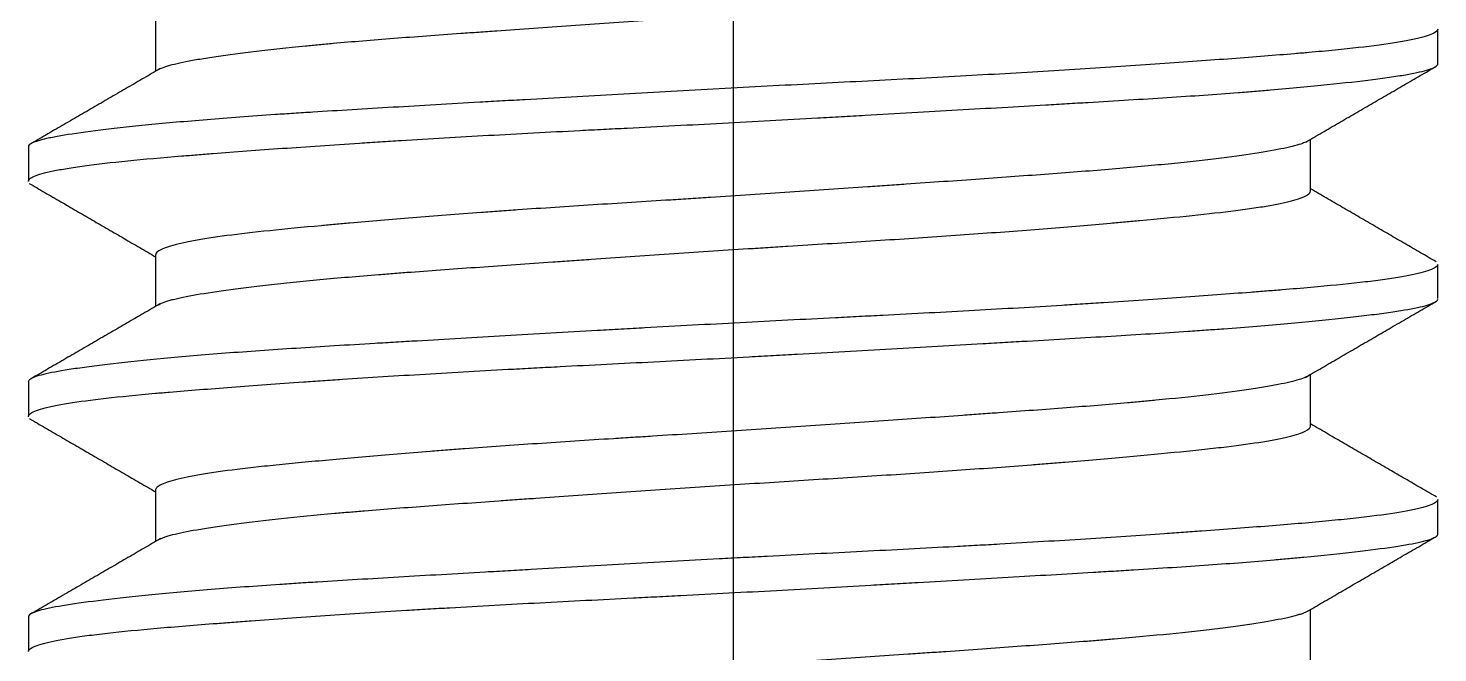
# Model space of a CAD drawing. Extents: x 1571 to 2360, y 0 to 579.
# Drawn here: x 2090.87 to 2096.87, y 244.96 to 247.61 of the extents above; entities that cross this region are included whole.
import ezdxf

# ---------------------------------------------------------------- set-up
doc = ezdxf.new("R2010")
doc.units = 0
doc.header["$LTSCALE"] = 10
doc.header["$MEASUREMENT"] = 0
doc.linetypes.add('CENTER', pattern=[2, 1.25, -0.25, 0.25, -0.25])
doc.layers.add('1', color=7, linetype='CONTINUOUS')

msp = doc.modelspace()

# ---------------------------------------------------------------- linework, layer by layer
at = {"layer": '1', "color": 1, "linetype": 'CENTER', "lineweight": -3}
msp.add_line((2093.8741, 270.6755), (2093.8741, 167.897), dxfattribs=at)
at = {"layer": '1', "color": 7, "linetype": 'Continuous', "lineweight": -3}
for p, q in [((2091.4156, 247.6504), (2091.4156, 247.4308)), ((2096.8741, 247.4631), (2096.8741, 247.6091)), ((2096.3326, 246.9215), (2096.3326, 247.1417)), ((2090.8741, 247.1087), (2090.8741, 246.9634)), ((2091.4156, 246.651), (2091.4156, 246.4308)), ((2096.8741, 246.4638), (2096.8741, 246.6093)), ((2090.8741, 246.1093), (2090.8741, 245.9633)), ((2096.3326, 245.9221), (2096.3326, 246.1417)), ((2091.4156, 245.6503), (2091.4156, 245.4308)), ((2096.8741, 245.4631), (2096.8741, 245.6087)), ((2090.8741, 245.109), (2090.8741, 244.9637)), ((2096.3326, 244.9217), (2096.3326, 245.1417))]:
    msp.add_line(p, q, dxfattribs=at)
for points, knots in [([(2091.4287, 247.4384), (2091.43, 247.4393), (2091.4315, 247.4401), (2091.4398, 247.4444), (2091.4484, 247.4479), (2091.4799, 247.4583), (2091.5082, 247.4653), (2091.562, 247.4759), (2091.5817, 247.4795), (2091.6251, 247.4868), (2091.6487, 247.4905), (2091.7243, 247.5016), (2091.8381, 247.5165), (2091.977, 247.5316), (2092.072, 247.541), (2092.0914, 247.5428), (2092.131, 247.5466), (2092.151, 247.5484), (2092.2121, 247.5538), (2092.254, 247.5574), (2092.3831, 247.568), (2092.4737, 247.5749), (2092.6165, 247.5854), (2092.6652, 247.589), (2092.7401, 247.5943), (2092.7654, 247.5961), (2092.8163, 247.5997), (2092.8419, 247.6016), (2092.9706, 247.6106), (2093.0758, 247.618), (2093.2907, 247.6329), (2093.4004, 247.6405), (2093.5405, 247.6501), (2093.5687, 247.652), (2093.6249, 247.6558), (2093.653, 247.6577), (2093.7373, 247.6633), (2093.7934, 247.6671), (2093.9616, 247.678), (2094.0734, 247.685), (2094.2407, 247.6955), (2094.2964, 247.699), (2094.3798, 247.7043), (2094.4076, 247.7061), (2094.4627, 247.7096), (2094.4901, 247.7113), (2094.626, 247.7201), (2094.7319, 247.7272), (2094.9382, 247.7416), (2095.0384, 247.749), (2095.1602, 247.7585), (2095.1843, 247.7604), (2095.2318, 247.7642), (2095.2552, 247.7661), (2095.3245, 247.7717), (2095.3694, 247.7755), (2095.5005, 247.7868), (2095.5829, 247.7942), (2095.6989, 247.805), (2095.7363, 247.8085), (2095.8084, 247.8157), (2095.8428, 247.8192), (2095.9409, 247.8297), (2095.9995, 247.8367), (2096.0776, 247.8473), (2096.1141, 247.8527), (2096.1468, 247.8582), (2096.1678, 247.8619), (2096.1778, 247.8637), (2096.2259, 247.8731), (2096.2565, 247.8806), (2096.3027, 247.8957), (2096.3184, 247.9033), (2096.3284, 247.9127), (2096.3299, 247.9145), (2096.3318, 247.918), (2096.3323, 247.9196), (2096.3325, 247.9212)], [0, 0, 0, 0, 0.005253, 0.005253, 0.027898, 0.027898, 0.073188, 0.073188, 0.095833, 0.095833, 0.118478, 0.118478, 0.163768, 0.209058, 0.209058, 0.22038, 0.22038, 0.231703, 0.231703, 0.254348, 0.254348, 0.299638, 0.299638, 0.322283, 0.322283, 0.333605, 0.333605, 0.344927, 0.344927, 0.390217, 0.390217, 0.435507, 0.435507, 0.44683, 0.44683, 0.458152, 0.458152, 0.480797, 0.480797, 0.526087, 0.526087, 0.548732, 0.548732, 0.560054, 0.560054, 0.571377, 0.571377, 0.616667, 0.616667, 0.661957, 0.661957, 0.673279, 0.673279, 0.684602, 0.684602, 0.707246, 0.707246, 0.752536, 0.752536, 0.775181, 0.775181, 0.797826, 0.797826, 0.843116, 0.843116, 0.865761, 0.877083, 0.877083, 0.888406, 0.888406, 0.933696, 0.933696, 0.978986, 0.978986, 0.990308, 0.990308, 1, 1, 1, 1]), ([(2096.8741, 247.6097), (2096.8741, 247.6041), (2096.8685, 247.5983), (2096.8431, 247.5849), (2096.8198, 247.5773), (2096.7789, 247.5678), (2096.7702, 247.5659), (2096.7516, 247.5621), (2096.7222, 247.5565), (2096.6879, 247.551), (2096.6132, 247.5402), (2096.5551, 247.5331), (2096.4552, 247.5227), (2096.4198, 247.5192), (2096.3634, 247.514), (2096.3441, 247.5123), (2096.3048, 247.5088), (2096.2847, 247.5071), (2096.182, 247.4985), (2096.0932, 247.4916), (2095.9022, 247.4772), (2095.8001, 247.4698), (2095.6366, 247.4584), (2095.5809, 247.4546), (2095.4675, 247.4471), (2095.4097, 247.4433), (2095.2332, 247.4322), (2095.1113, 247.425), (2094.9221, 247.4143), (2094.8579, 247.4108), (2094.7275, 247.4038), (2094.6619, 247.4003), (2094.4641, 247.39), (2094.331, 247.3833), (2094.1293, 247.373), (2094.0618, 247.3695), (2093.9261, 247.3625), (2093.8579, 247.3588), (2093.6524, 247.3477), (2093.5173, 247.3402), (2093.2506, 247.3251), (2093.119, 247.3175), (2092.9568, 247.3082), (2092.9245, 247.3064), (2092.86, 247.3027), (2092.8279, 247.3008), (2092.732, 247.2953), (2092.6693, 247.2917), (2092.4847, 247.281), (2092.3663, 247.2741), (2092.1956, 247.2638), (2092.1399, 247.2604), (2092.0581, 247.2552), (2092.0311, 247.2535), (2091.9778, 247.25), (2091.9513, 247.2483), (2091.8212, 247.2395), (2091.7243, 247.2323), (2091.5444, 247.2176), (2091.4615, 247.21), (2091.3666, 247.2006), (2091.3481, 247.1988), (2091.3119, 247.195), (2091.2943, 247.1931), (2091.2429, 247.1875), (2091.2108, 247.1838), (2091.1211, 247.1728), (2091.07, 247.1657), (2091.006, 247.1553), (2090.9868, 247.1518), (2090.9612, 247.1467), (2090.9533, 247.145), (2090.9384, 247.1415), (2090.9315, 247.1398), (2090.9001, 247.1312), (2090.8843, 247.1244), (2090.8751, 247.1147), (2090.8739, 247.112), (2090.8741, 247.1092)], [0, 0, 0, 0, 0.03384, 0.03384, 0.077003, 0.077003, 0.087794, 0.087794, 0.098585, 0.120166, 0.120166, 0.163329, 0.163329, 0.184911, 0.184911, 0.195702, 0.195702, 0.206492, 0.206492, 0.249655, 0.249655, 0.292818, 0.292818, 0.3144, 0.3144, 0.335981, 0.335981, 0.379144, 0.379144, 0.400726, 0.400726, 0.422307, 0.422307, 0.46547, 0.46547, 0.487052, 0.487052, 0.508633, 0.508633, 0.551796, 0.551796, 0.594959, 0.594959, 0.60575, 0.60575, 0.616541, 0.616541, 0.638122, 0.638122, 0.681285, 0.681285, 0.702867, 0.702867, 0.713657, 0.713657, 0.724448, 0.724448, 0.767611, 0.767611, 0.810774, 0.810774, 0.821565, 0.821565, 0.832356, 0.832356, 0.853937, 0.853937, 0.8971, 0.8971, 0.918682, 0.918682, 0.929472, 0.929472, 0.940263, 0.940263, 0.983426, 0.983426, 1, 1, 1, 1]), ([(2090.8741, 246.9624), (2090.8739, 246.9658), (2090.8758, 246.9694), (2090.8841, 246.9767), (2090.8907, 246.9805), (2090.9172, 246.9918), (2090.9438, 246.9994), (2090.997, 247.0106), (2091.017, 247.0143), (2091.0504, 247.0198), (2091.062, 247.0217), (2091.0865, 247.0253), (2091.0994, 247.0272), (2091.1663, 247.0363), (2091.2278, 247.0433), (2091.3662, 247.0571), (2091.4431, 247.0639), (2091.549, 247.0725), (2091.5706, 247.0742), (2091.615, 247.0777), (2091.6376, 247.0795), (2091.707, 247.0848), (2091.7547, 247.0884), (2091.902, 247.0994), (2092.0059, 247.1069), (2092.1702, 247.1181), (2092.2264, 247.1219), (2092.3128, 247.1275), (2092.342, 247.1294), (2092.401, 247.1331), (2092.431, 247.135), (2092.5819, 247.1443), (2092.7058, 247.1515), (2092.9593, 247.1656), (2093.089, 247.1724), (2093.2548, 247.181), (2093.2882, 247.1827), (2093.3553, 247.1861), (2093.3891, 247.1878), (2093.4906, 247.193), (2093.5582, 247.1965), (2093.7611, 247.2068), (2093.8962, 247.2139), (2094.0988, 247.225), (2094.1663, 247.2288), (2094.2675, 247.2345), (2094.3012, 247.2364), (2094.3687, 247.2402), (2094.4024, 247.2421), (2094.5704, 247.2516), (2094.7016, 247.2592), (2094.9578, 247.2739), (2095.0828, 247.281), (2095.2352, 247.2899), (2095.2654, 247.2917), (2095.3256, 247.2952), (2095.3555, 247.2969), (2095.4441, 247.3022), (2095.5018, 247.3056), (2095.6702, 247.316), (2095.7766, 247.3228), (2095.9277, 247.3332), (2095.9766, 247.3368), (2096.0477, 247.3423), (2096.071, 247.3441), (2096.117, 247.3478), (2096.1396, 247.3497), (2096.2502, 247.3591), (2096.3306, 247.3667), (2096.476, 247.3816), (2096.5409, 247.389), (2096.6121, 247.398), (2096.6259, 247.3998), (2096.6524, 247.4034), (2096.6652, 247.4052), (2096.7017, 247.4106), (2096.7237, 247.4141), (2096.7831, 247.4245), (2096.8137, 247.4313), (2096.8462, 247.4415), (2096.8548, 247.4449), (2096.8643, 247.4501), (2096.8669, 247.4518), (2096.8709, 247.4554), (2096.8723, 247.4571), (2096.8736, 247.4598), (2096.8739, 247.4608), (2096.874, 247.4617)], [0, 0, 0, 0, 0.020603, 0.020603, 0.042244, 0.042244, 0.085526, 0.085526, 0.107168, 0.107168, 0.117988, 0.117988, 0.128809, 0.128809, 0.172092, 0.172092, 0.215374, 0.215374, 0.226195, 0.226195, 0.237015, 0.237015, 0.258657, 0.258657, 0.301939, 0.301939, 0.323581, 0.323581, 0.334401, 0.334401, 0.345222, 0.345222, 0.388505, 0.388505, 0.431787, 0.431787, 0.442608, 0.442608, 0.453428, 0.453428, 0.47507, 0.47507, 0.518352, 0.518352, 0.539994, 0.539994, 0.550814, 0.550814, 0.561635, 0.561635, 0.604917, 0.604917, 0.6482, 0.6482, 0.659021, 0.659021, 0.669841, 0.669841, 0.691483, 0.691483, 0.734765, 0.734765, 0.756406, 0.756406, 0.767227, 0.767227, 0.778048, 0.778048, 0.82133, 0.82133, 0.864613, 0.864613, 0.875434, 0.875434, 0.886254, 0.886254, 0.907895, 0.907895, 0.951178, 0.951178, 0.972819, 0.972819, 0.98364, 0.98364, 0.994461, 0.994461, 1, 1, 1, 1]), ([(2096.3155, 247.1319), (2096.3107, 247.1293), (2096.3048, 247.1267), (2096.2885, 247.1207), (2096.2716, 247.1155), (2096.2503, 247.1102), (2096.2351, 247.1067), (2096.227, 247.1049), (2096.1844, 247.096), (2096.1021, 247.0816), (2095.9924, 247.0668), (2095.9151, 247.0573), (2095.8992, 247.0554), (2095.8665, 247.0516), (2095.8497, 247.0497), (2095.7985, 247.044), (2095.7629, 247.0402), (2095.6521, 247.029), (2095.5729, 247.0218), (2095.4459, 247.0111), (2095.4023, 247.0076), (2095.3121, 247.0006), (2095.2655, 246.997), (2095.1236, 246.9865), (2094.9276, 246.9724), (2094.7186, 246.9578), (2094.5838, 246.9484), (2094.5566, 246.9465), (2094.5019, 246.9427), (2094.4745, 246.9408), (2094.3921, 246.9351), (2094.337, 246.9313), (2094.1711, 246.92), (2094.0597, 246.9124), (2093.8913, 246.9013), (2093.835, 246.8977), (2093.7502, 246.8923), (2093.7218, 246.8905), (2093.6653, 246.8869), (2093.6371, 246.8851), (2093.4968, 246.8763), (2093.3864, 246.8694), (2093.1691, 246.8555), (2093.0622, 246.8484), (2092.9309, 246.8393), (2092.9047, 246.8375), (2092.8529, 246.8338), (2092.8272, 246.832), (2092.7511, 246.8265), (2092.7014, 246.8228), (2092.5555, 246.8116), (2092.4623, 246.8041), (2092.3288, 246.7928), (2092.2853, 246.789), (2092.2218, 246.7834), (2092.2008, 246.7815), (2092.1598, 246.7778), (2092.1397, 246.7759), (2092.0409, 246.7668), (2091.9681, 246.7598), (2091.8344, 246.7459), (2091.7736, 246.7389), (2091.7053, 246.7299), (2091.6921, 246.7281), (2091.6666, 246.7245), (2091.6543, 246.7227), (2091.6189, 246.7173), (2091.5971, 246.7137), (2091.5371, 246.7027), (2091.5044, 246.6952), (2091.4663, 246.6839), (2091.4555, 246.6801), (2091.442, 246.6743), (2091.438, 246.6724), (2091.431, 246.6686), (2091.428, 246.6667), (2091.4183, 246.6594), (2091.415, 246.6542), (2091.4156, 246.649)], [0, 0, 0, 0, 0.016667, 0.016667, 0.039312, 0.050634, 0.050634, 0.061957, 0.061957, 0.107247, 0.152537, 0.152537, 0.163859, 0.163859, 0.175181, 0.175181, 0.197826, 0.197826, 0.243116, 0.243116, 0.265761, 0.265761, 0.288406, 0.288406, 0.333696, 0.378986, 0.378986, 0.390308, 0.390308, 0.401631, 0.401631, 0.424276, 0.424276, 0.469566, 0.469566, 0.492211, 0.492211, 0.503533, 0.503533, 0.514855, 0.514855, 0.560145, 0.560145, 0.605435, 0.605435, 0.616758, 0.616758, 0.62808, 0.62808, 0.650725, 0.650725, 0.696015, 0.696015, 0.71866, 0.71866, 0.729982, 0.729982, 0.741305, 0.741305, 0.786595, 0.786595, 0.831885, 0.831885, 0.843207, 0.843207, 0.854529, 0.854529, 0.877174, 0.877174, 0.922464, 0.922464, 0.945109, 0.945109, 0.956432, 0.956432, 0.967754, 0.967754, 1, 1, 1, 1]), ([(2091.4267, 246.4372), (2091.4314, 246.4403), (2091.4375, 246.4433), (2091.4538, 246.4499), (2091.4697, 246.4551), (2091.4899, 246.4603), (2091.5043, 246.4639), (2091.512, 246.4656), (2091.553, 246.4745), (2091.5929, 246.4817), (2091.6863, 246.4963), (2091.7399, 246.5037), (2091.8155, 246.5131), (2091.8311, 246.515), (2091.8631, 246.5188), (2091.8796, 246.5207), (2091.9301, 246.5264), (2091.9651, 246.5302), (2092.0744, 246.5414), (2092.1526, 246.5487), (2092.278, 246.5594), (2092.3428, 246.5647), (2092.4106, 246.57), (2092.4565, 246.5735), (2092.4798, 246.5753), (2092.5974, 246.5841), (2092.7922, 246.5981), (2093, 246.6127), (2093.1339, 246.622), (2093.1609, 246.6239), (2093.2153, 246.6277), (2093.2428, 246.6296), (2093.3251, 246.6353), (2093.3801, 246.6391), (2093.5458, 246.6504), (2093.6571, 246.658), (2093.8252, 246.6691), (2093.8814, 246.6728), (2093.9661, 246.6782), (2093.9943, 246.68), (2094.051, 246.6836), (2094.0793, 246.6854), (2094.22, 246.6943), (2094.4416, 246.7081), (2094.656, 246.7221), (2094.814, 246.7329), (2094.8664, 246.7366), (2094.9688, 246.744), (2095.0189, 246.7477), (2095.166, 246.7588), (2095.2599, 246.7663), (2095.3946, 246.7776), (2095.4384, 246.7814), (2095.5026, 246.787), (2095.5237, 246.7889), (2095.5654, 246.7927), (2095.5858, 246.7945), (2095.686, 246.8037), (2095.834, 246.8177), (2095.9579, 246.8317), (2096.0276, 246.8406), (2096.0411, 246.8424), (2096.0673, 246.846), (2096.08, 246.8478), (2096.1165, 246.8532), (2096.139, 246.8568), (2096.201, 246.8678), (2096.235, 246.8752), (2096.2752, 246.8865), (2096.2867, 246.8903), (2096.3012, 246.896), (2096.3056, 246.898), (2096.3133, 246.9018), (2096.3167, 246.9037), (2096.3278, 246.9109), (2096.332, 246.9162), (2096.3325, 246.9213)], [0, 0, 0, 0, 0.01987, 0.01987, 0.04245, 0.05374, 0.05374, 0.065029, 0.065029, 0.110188, 0.110188, 0.155347, 0.155347, 0.166637, 0.166637, 0.177927, 0.177927, 0.200506, 0.200506, 0.245665, 0.245665, 0.268245, 0.279535, 0.279535, 0.290824, 0.290824, 0.335983, 0.381142, 0.381142, 0.392432, 0.392432, 0.403722, 0.403722, 0.426301, 0.426301, 0.471461, 0.471461, 0.49404, 0.49404, 0.50533, 0.50533, 0.51662, 0.51662, 0.561779, 0.606938, 0.606938, 0.629517, 0.629517, 0.652097, 0.652097, 0.697256, 0.697256, 0.719835, 0.719835, 0.731125, 0.731125, 0.742415, 0.742415, 0.787574, 0.832733, 0.832733, 0.844022, 0.844022, 0.855312, 0.855312, 0.877892, 0.877892, 0.923051, 0.923051, 0.94563, 0.94563, 0.95692, 0.95692, 0.96821, 0.96821, 1, 1, 1, 1]), ([(2096.874, 246.6087), (2096.8738, 246.6072), (2096.8733, 246.6058), (2096.8713, 246.6025), (2096.8695, 246.6006), (2096.858, 246.5912), (2096.8397, 246.5836), (2096.7851, 246.5685), (2096.749, 246.5611), (2096.6925, 246.5518), (2096.6806, 246.55), (2096.6557, 246.5463), (2096.6427, 246.5445), (2096.6021, 246.5391), (2096.5731, 246.5355), (2096.4802, 246.525), (2096.4104, 246.5181), (2096.2941, 246.5079), (2096.2533, 246.5044), (2096.1892, 246.4992), (2096.1674, 246.4975), (2096.1227, 246.494), (2096.0998, 246.4922), (2095.984, 246.4833), (2095.8854, 246.476), (2095.6768, 246.4611), (2095.5668, 246.4535), (2095.4219, 246.4441), (2095.3926, 246.4423), (2095.3332, 246.4385), (2095.3031, 246.4367), (2095.2126, 246.4311), (2095.1515, 246.4275), (2094.9657, 246.4167), (2094.8387, 246.4097), (2094.6437, 246.3993), (2094.5779, 246.3959), (2094.478, 246.3908), (2094.4445, 246.389), (2094.3771, 246.3856), (2094.3433, 246.3839), (2094.1746, 246.3753), (2094.0395, 246.3684), (2093.7693, 246.3541), (2093.6341, 246.3467), (2093.4651, 246.3372), (2093.4313, 246.3353), (2093.3637, 246.3315), (2093.33, 246.3295), (2093.2297, 246.3238), (2093.1635, 246.3201), (2092.9673, 246.3088), (2092.8394, 246.3015), (2092.6521, 246.2907), (2092.5904, 246.2871), (2092.499, 246.2818), (2092.4687, 246.28), (2092.4086, 246.2765), (2092.3788, 246.2748), (2092.232, 246.2661), (2092.1203, 246.2593), (2091.9083, 246.2455), (2091.8079, 246.2386), (2091.666, 246.2276), (2091.62, 246.2238), (2091.5324, 246.2163), (2091.4906, 246.2126), (2091.3708, 246.2013), (2091.2988, 246.1938), (2091.2022, 246.1828), (2091.172, 246.1791), (2091.1296, 246.1737), (2091.116, 246.1718), (2091.0897, 246.1682), (2091.0772, 246.1664), (2091.0173, 246.1576), (2090.9398, 246.1438), (2090.8976, 246.1303), (2090.8826, 246.1216), (2090.8802, 246.1199), (2090.8766, 246.1163), (2090.8753, 246.1146), (2090.8742, 246.1116), (2090.874, 246.1105), (2090.8741, 246.1094)], [0, 0, 0, 0, 0.008569, 0.008569, 0.01939, 0.01939, 0.062673, 0.062673, 0.105955, 0.105955, 0.116776, 0.116776, 0.127597, 0.127597, 0.149238, 0.149238, 0.19252, 0.19252, 0.214162, 0.214162, 0.224982, 0.224982, 0.235803, 0.235803, 0.279086, 0.279086, 0.322368, 0.322368, 0.333189, 0.333189, 0.34401, 0.34401, 0.365651, 0.365651, 0.408933, 0.408933, 0.430575, 0.430575, 0.441395, 0.441395, 0.452216, 0.452216, 0.495499, 0.495499, 0.538781, 0.538781, 0.549602, 0.549602, 0.560423, 0.560423, 0.582064, 0.582064, 0.625346, 0.625346, 0.646988, 0.646988, 0.657808, 0.657808, 0.668629, 0.668629, 0.711912, 0.711912, 0.755194, 0.755194, 0.776835, 0.776835, 0.798477, 0.798477, 0.841759, 0.841759, 0.863401, 0.863401, 0.874221, 0.874221, 0.885042, 0.885042, 0.928325, 0.971607, 0.971607, 0.982428, 0.982428, 0.993248, 0.993248, 1, 1, 1, 1]), ([(2090.8742, 245.9614), (2090.8738, 245.9636), (2090.8743, 245.9659), (2090.8802, 245.9755), (2090.8937, 245.983), (2090.9277, 245.9944), (2090.9413, 245.9982), (2090.9653, 246.0039), (2090.9739, 246.0058), (2090.9921, 246.0095), (2091.0018, 246.0114), (2091.0528, 246.0207), (2091.1514, 246.0352), (2091.283, 246.049), (2091.3759, 246.0577), (2091.395, 246.0594), (2091.4342, 246.0629), (2091.4943, 246.0681), (2091.5581, 246.0733), (2091.6907, 246.0837), (2091.7857, 246.0908), (2091.9379, 246.1019), (2091.9904, 246.1057), (2092.0715, 246.1114), (2092.099, 246.1133), (2092.1546, 246.1171), (2092.1827, 246.119), (2092.3243, 246.1284), (2092.5593, 246.1432), (2092.8105, 246.1574), (2092.9728, 246.1662), (2093.0055, 246.1679), (2093.0712, 246.1714), (2093.17, 246.1766), (2093.2694, 246.1817), (2093.4691, 246.1919), (2093.6034, 246.1987), (2093.8066, 246.2093), (2093.8745, 246.2128), (2093.977, 246.2184), (2094.0113, 246.2202), (2094.0795, 246.224), (2094.1135, 246.2259), (2094.2829, 246.2353), (2094.5501, 246.2505), (2094.8096, 246.2653), (2094.9693, 246.2745), (2095.0011, 246.2764), (2095.0642, 246.28), (2095.1579, 246.2854), (2095.2488, 246.2907), (2095.427, 246.3011), (2095.5411, 246.3079), (2095.705, 246.3182), (2095.7585, 246.3217), (2095.8368, 246.3269), (2095.8626, 246.3287), (2095.9133, 246.3323), (2095.9381, 246.334), (2096.0602, 246.343), (2096.1507, 246.3504), (2096.3175, 246.3654), (2096.3939, 246.3729), (2096.4802, 246.3823), (2096.4971, 246.3842), (2096.5295, 246.3879), (2096.5766, 246.3934), (2096.6187, 246.3988), (2096.6966, 246.4095), (2096.7399, 246.4165), (2096.7918, 246.4268), (2096.807, 246.4302), (2096.8264, 246.4354), (2096.8323, 246.4371), (2096.8429, 246.4405), (2096.8476, 246.4422), (2096.866, 246.4498), (2096.8733, 246.4558), (2096.874, 246.4619)], [0, 0, 0, 0, 0.013466, 0.013466, 0.056629, 0.056629, 0.07821, 0.07821, 0.089001, 0.089001, 0.099792, 0.099792, 0.142955, 0.186118, 0.186118, 0.196908, 0.196908, 0.207699, 0.229281, 0.229281, 0.272444, 0.272444, 0.294025, 0.294025, 0.304816, 0.304816, 0.315607, 0.315607, 0.358769, 0.401932, 0.401932, 0.412723, 0.412723, 0.423514, 0.445095, 0.445095, 0.488258, 0.488258, 0.50984, 0.50984, 0.520631, 0.520631, 0.531421, 0.531421, 0.574584, 0.617747, 0.617747, 0.628538, 0.628538, 0.639329, 0.66091, 0.66091, 0.704073, 0.704073, 0.725655, 0.725655, 0.736445, 0.736445, 0.747236, 0.747236, 0.790399, 0.790399, 0.833562, 0.833562, 0.844353, 0.844353, 0.855143, 0.876725, 0.876725, 0.919888, 0.919888, 0.941469, 0.941469, 0.95226, 0.95226, 0.963051, 0.963051, 1, 1, 1, 1]), ([(2096.3157, 246.1319), (2096.3142, 246.1312), (2096.3127, 246.1304), (2096.3037, 246.1261), (2096.2944, 246.1227), (2096.2608, 246.1122), (2096.231, 246.1053), (2096.1752, 246.0946), (2096.1547, 246.091), (2096.1211, 246.0855), (2096.1094, 246.0837), (2096.0853, 246.08), (2096.0728, 246.0781), (2096.0083, 246.0689), (2095.9502, 246.0614), (2095.8215, 246.0463), (2095.7508, 246.0388), (2095.6542, 246.0294), (2095.6345, 246.0276), (2095.5946, 246.0239), (2095.5743, 246.0221), (2095.5126, 246.0167), (2095.4703, 246.0132), (2095.3399, 246.0026), (2095.2484, 245.9957), (2095.1043, 245.9851), (2095.0551, 245.9816), (2094.9795, 245.9762), (2094.9541, 245.9744), (2094.903, 245.9707), (2094.8773, 245.9689), (2094.7481, 245.9598), (2094.6425, 245.9525), (2094.4267, 245.9375), (2094.3166, 245.9299), (2094.0915, 245.9146), (2093.9792, 245.907), (2093.7551, 245.8925), (2093.6433, 245.8855), (2093.5039, 245.8768), (2093.4761, 245.875), (2093.4204, 245.8715), (2093.3925, 245.8698), (2093.3092, 245.8645), (2093.2544, 245.861), (2093.0921, 245.8504), (2092.9868, 245.8433), (2092.8329, 245.8324), (2092.757, 245.8269), (2092.6827, 245.8213), (2092.6336, 245.8176), (2092.6091, 245.8157), (2092.4884, 245.8062), (2092.397, 245.7987), (2092.2242, 245.7837), (2092.1427, 245.7763), (2092.0472, 245.7673), (2092.0284, 245.7655), (2091.9915, 245.762), (2091.9733, 245.7602), (2091.9202, 245.7549), (2091.8865, 245.7514), (2091.7903, 245.7408), (2091.7329, 245.7339), (2091.6567, 245.7232), (2091.6212, 245.7178), (2091.5894, 245.7123), (2091.569, 245.7086), (2091.5593, 245.7067), (2091.5131, 245.6974), (2091.4547, 245.6823), (2091.4263, 245.6671), (2091.4181, 245.6577), (2091.4169, 245.6559), (2091.4157, 245.6524), (2091.4155, 245.6507), (2091.4156, 245.6491)], [0, 0, 0, 0, 0.004891, 0.004891, 0.027536, 0.027536, 0.072826, 0.072826, 0.095471, 0.095471, 0.106793, 0.106793, 0.118116, 0.118116, 0.163405, 0.163405, 0.208695, 0.208695, 0.220018, 0.220018, 0.23134, 0.23134, 0.253985, 0.253985, 0.299275, 0.299275, 0.32192, 0.32192, 0.333242, 0.333242, 0.344565, 0.344565, 0.389854, 0.389854, 0.435144, 0.435144, 0.480434, 0.480434, 0.525724, 0.525724, 0.537046, 0.537046, 0.548369, 0.548369, 0.571014, 0.571014, 0.616304, 0.616304, 0.638948, 0.650271, 0.650271, 0.661593, 0.661593, 0.706883, 0.706883, 0.752173, 0.752173, 0.763495, 0.763495, 0.774818, 0.774818, 0.797463, 0.797463, 0.842753, 0.842753, 0.865398, 0.87672, 0.87672, 0.888042, 0.888042, 0.933332, 0.978622, 0.978622, 0.989945, 0.989945, 1, 1, 1, 1]), ([(2091.4313, 245.44), (2091.4322, 245.4405), (2091.4332, 245.441), (2091.4376, 245.4432), (2091.4416, 245.445), (2091.4505, 245.4485), (2091.4554, 245.4503), (2091.4716, 245.4555), (2091.4842, 245.459), (2091.5276, 245.4695), (2091.5638, 245.4765), (2091.6291, 245.4874), (2091.6527, 245.4911), (2091.6908, 245.4966), (2091.7041, 245.4985), (2091.7313, 245.5023), (2091.7453, 245.5041), (2091.8172, 245.5135), (2091.8809, 245.5211), (2092.0203, 245.5361), (2092.0961, 245.5435), (2092.1987, 245.5526), (2092.2197, 245.5544), (2092.262, 245.558), (2092.2834, 245.5598), (2092.3485, 245.5651), (2092.3929, 245.5686), (2092.5294, 245.5791), (2092.6246, 245.586), (2092.7737, 245.5967), (2092.8245, 245.6003), (2092.9022, 245.6058), (2092.9284, 245.6076), (2092.9808, 245.6113), (2093.0072, 245.6132), (2093.1395, 245.6224), (2093.2472, 245.6299), (2093.4661, 245.645), (2093.5775, 245.6526), (2093.7473, 245.664), (2093.8038, 245.6677), (2093.9163, 245.6751), (2093.9724, 245.6787), (2094.1402, 245.6893), (2094.2513, 245.6962), (2094.4168, 245.7066), (2094.4719, 245.7102), (2094.5814, 245.7172), (2094.6352, 245.7208), (2094.7945, 245.7315), (2094.8974, 245.7387), (2095.0469, 245.7498), (2095.1205, 245.7553), (2095.1922, 245.761), (2095.2396, 245.7648), (2095.2631, 245.7667), (2095.3791, 245.7762), (2095.4665, 245.7838), (2095.6305, 245.7985), (2095.7072, 245.8056), (2095.7963, 245.8145), (2095.8138, 245.8162), (2095.848, 245.8198), (2095.8649, 245.8216), (2095.914, 245.8268), (2095.9449, 245.8304), (2096.0326, 245.8409), (2096.0841, 245.848), (2096.1512, 245.8589), (2096.1821, 245.8643), (2096.2091, 245.8699), (2096.2262, 245.8737), (2096.2343, 245.8756), (2096.2724, 245.8851), (2096.3164, 245.8998), (2096.3319, 245.9144), (2096.3325, 245.9214)], [0, 0, 0, 0, 0.003271, 0.003271, 0.014626, 0.014626, 0.025982, 0.025982, 0.048692, 0.048692, 0.094114, 0.094114, 0.116825, 0.116825, 0.12818, 0.12818, 0.139536, 0.139536, 0.184957, 0.184957, 0.230379, 0.230379, 0.241734, 0.241734, 0.253089, 0.253089, 0.2758, 0.2758, 0.321222, 0.321222, 0.343933, 0.343933, 0.355288, 0.355288, 0.366643, 0.366643, 0.412065, 0.412065, 0.457486, 0.457486, 0.480197, 0.480197, 0.502908, 0.502908, 0.54833, 0.54833, 0.57104, 0.57104, 0.593751, 0.593751, 0.639173, 0.639173, 0.661884, 0.673239, 0.673239, 0.684594, 0.684594, 0.730016, 0.730016, 0.775437, 0.775437, 0.786793, 0.786793, 0.798148, 0.798148, 0.820859, 0.820859, 0.866281, 0.866281, 0.888991, 0.900347, 0.900347, 0.911702, 0.911702, 0.957124, 1, 1, 1, 1]), ([(2096.874, 245.6089), (2096.8739, 245.6076), (2096.8735, 245.6063), (2096.8689, 245.5977), (2096.8559, 245.5902), (2096.8279, 245.5806), (2096.8217, 245.5787), (2096.8082, 245.5749), (2096.7863, 245.5692), (2096.7595, 245.5636), (2096.6994, 245.5525), (2096.6508, 245.5452), (2096.5649, 245.5345), (2096.5341, 245.531), (2096.4845, 245.5257), (2096.4674, 245.524), (2096.4324, 245.5205), (2096.4145, 245.5188), (2096.3224, 245.5101), (2096.2416, 245.5033), (2096.0658, 245.4895), (2095.971, 245.4823), (2095.8432, 245.473), (2095.8172, 245.4711), (2095.7647, 245.4673), (2095.685, 245.4617), (2095.6026, 245.4561), (2095.4342, 245.4448), (2095.3172, 245.4374), (2095.1345, 245.4265), (2095.0724, 245.4228), (2094.9774, 245.4174), (2094.9454, 245.4156), (2094.8814, 245.4121), (2094.8492, 245.4103), (2094.6879, 245.4016), (2094.5569, 245.3948), (2094.2911, 245.3812), (2094.1564, 245.3744), (2093.9855, 245.3655), (2093.9512, 245.3638), (2093.883, 245.3602), (2093.8489, 245.3583), (2093.747, 245.3529), (2093.6793, 245.3491), (2093.4773, 245.3379), (2093.3438, 245.3303), (2093.1453, 245.319), (2093.0794, 245.3152), (2092.981, 245.3096), (2092.9484, 245.3077), (2092.8837, 245.304), (2092.8517, 245.3022), (2092.6926, 245.293), (2092.5696, 245.2859), (2092.3316, 245.272), (2092.2167, 245.2652), (2092.0784, 245.2565), (2092.051, 245.2548), (2091.9973, 245.2513), (2091.918, 245.2461), (2091.8425, 245.2408), (2091.6963, 245.2302), (2091.6055, 245.2228), (2091.4792, 245.2115), (2091.4387, 245.2077), (2091.3806, 245.202), (2091.3618, 245.2001), (2091.3251, 245.1964), (2091.3074, 245.1945), (2091.2211, 245.1852), (2091.1605, 245.1779), (2091.0558, 245.1636), (2091.0117, 245.1567), (2090.9585, 245.1462), (2090.9431, 245.1428), (2090.917, 245.136), (2090.9063, 245.1326), (2090.8809, 245.1224), (2090.873, 245.1155), (2090.8742, 245.1083)], [0, 0, 0, 0, 0.007597, 0.007597, 0.05076, 0.05076, 0.06155, 0.06155, 0.072341, 0.093923, 0.093923, 0.137086, 0.137086, 0.158667, 0.158667, 0.169458, 0.169458, 0.180249, 0.180249, 0.223411, 0.223411, 0.266574, 0.266574, 0.277365, 0.277365, 0.288156, 0.309737, 0.309737, 0.3529, 0.3529, 0.374482, 0.374482, 0.385273, 0.385273, 0.396063, 0.396063, 0.439226, 0.439226, 0.482389, 0.482389, 0.49318, 0.49318, 0.503971, 0.503971, 0.525552, 0.525552, 0.568715, 0.568715, 0.590297, 0.590297, 0.601087, 0.601087, 0.611878, 0.611878, 0.655041, 0.655041, 0.698204, 0.698204, 0.708995, 0.708995, 0.719785, 0.741367, 0.741367, 0.78453, 0.78453, 0.806111, 0.806111, 0.816902, 0.816902, 0.827693, 0.827693, 0.870856, 0.870856, 0.914019, 0.914019, 0.9356, 0.9356, 0.957182, 0.957182, 1, 1, 1, 1]), ([(2090.8741, 244.9629), (2090.8741, 244.9666), (2090.8766, 244.9705), (2090.884, 244.9762), (2090.887, 244.9781), (2090.8941, 244.9819), (2090.8983, 244.9838), (2090.9125, 244.9895), (2090.9242, 244.9933), (2090.966, 245.0047), (2091.0027, 245.0121), (2091.0708, 245.0231), (2091.0957, 245.0267), (2091.1364, 245.0321), (2091.1505, 245.0339), (2091.1798, 245.0375), (2091.1951, 245.0393), (2091.2738, 245.0481), (2091.3444, 245.055), (2091.5001, 245.0687), (2091.5853, 245.0755), (2091.7012, 245.0844), (2091.7248, 245.0862), (2091.773, 245.0898), (2091.7977, 245.0916), (2091.8725, 245.0972), (2091.9237, 245.1009), (2092.0812, 245.1121), (2092.1914, 245.1197), (2092.3644, 245.1308), (2092.4234, 245.1345), (2092.5138, 245.1401), (2092.5442, 245.1419), (2092.6058, 245.1456), (2092.637, 245.1474), (2092.7935, 245.1565), (2092.9211, 245.1635), (2093.181, 245.1772), (2093.3133, 245.184), (2093.4817, 245.1926), (2093.5155, 245.1943), (2093.5835, 245.1977), (2093.6177, 245.1995), (2093.7199, 245.2047), (2093.7879, 245.2083), (2093.9912, 245.2191), (2094.1261, 245.2265), (2094.3273, 245.2378), (2094.3942, 245.2416), (2094.4943, 245.2473), (2094.5276, 245.2492), (2094.5942, 245.253), (2094.6274, 245.2549), (2094.7922, 245.2643), (2094.9203, 245.2717), (2095.1691, 245.286), (2095.2899, 245.293), (2095.4361, 245.3017), (2095.4652, 245.3035), (2095.5227, 245.3069), (2095.5513, 245.3087), (2095.6356, 245.3139), (2095.6902, 245.3173), (2095.8492, 245.3276), (2095.949, 245.3346), (2096.0893, 245.3455), (2096.1344, 245.3492), (2096.1998, 245.3548), (2096.2212, 245.3567), (2096.2632, 245.3605), (2096.2838, 245.3624), (2096.3839, 245.3719), (2096.4557, 245.3794), (2096.5831, 245.3941), (2096.6388, 245.4013), (2096.6981, 245.4101), (2096.7094, 245.4119), (2096.7311, 245.4154), (2096.7414, 245.4172), (2096.7704, 245.4224), (2096.7874, 245.4258), (2096.8317, 245.4361), (2096.8521, 245.4428), (2096.8691, 245.4532), (2096.8726, 245.4567), (2096.8739, 245.4609), (2096.874, 245.4615), (2096.874, 245.4621)], [0, 0, 0, 0, 0.022506, 0.022506, 0.033327, 0.033327, 0.044148, 0.044148, 0.065789, 0.065789, 0.109072, 0.109072, 0.130713, 0.130713, 0.141534, 0.141534, 0.152354, 0.152354, 0.195637, 0.195637, 0.238919, 0.238919, 0.24974, 0.24974, 0.260561, 0.260561, 0.282202, 0.282202, 0.325484, 0.325484, 0.347126, 0.347126, 0.357946, 0.357946, 0.368767, 0.368767, 0.41205, 0.41205, 0.455332, 0.455332, 0.466153, 0.466153, 0.476973, 0.476973, 0.498615, 0.498615, 0.541897, 0.541897, 0.563539, 0.563539, 0.574359, 0.574359, 0.58518, 0.58518, 0.628462, 0.628462, 0.671745, 0.671745, 0.682566, 0.682566, 0.693386, 0.693386, 0.715028, 0.715028, 0.75831, 0.75831, 0.779951, 0.779951, 0.790772, 0.790772, 0.801593, 0.801593, 0.844875, 0.844875, 0.888158, 0.888158, 0.898978, 0.898978, 0.909799, 0.909799, 0.93144, 0.93144, 0.974723, 0.974723, 0.996364, 0.996364, 1, 1, 1, 1]), ([(2096.3184, 245.1335), (2096.3135, 245.1306), (2096.3034, 245.126), (2096.29, 245.1213), (2096.2788, 245.1178), (2096.2728, 245.1161), (2096.24, 245.1072), (2096.2065, 245.1002), (2096.1255, 245.0859), (2096.0779, 245.0786), (2096.0095, 245.0693), (2095.9954, 245.0674), (2095.9662, 245.0636), (2095.9511, 245.0617), (2095.9048, 245.056), (2095.8725, 245.0522), (2095.7711, 245.0409), (2095.6979, 245.0334), (2095.5794, 245.0225), (2095.518, 245.0171), (2095.4533, 245.0118), (2095.4095, 245.0082), (2095.3872, 245.0065), (2095.2746, 244.9976), (2095.0869, 244.9837), (2094.8845, 244.9694), (2094.7534, 244.9602), (2094.7269, 244.9584), (2094.6736, 244.9546), (2094.6466, 244.9528), (2094.5658, 244.9471), (2094.5115, 244.9434), (2094.3479, 244.9321), (2094.2376, 244.9245), (2094.0702, 244.9132), (2093.9861, 244.9075), (2093.9012, 244.902), (2093.8445, 244.8983), (2093.8161, 244.8965), (2093.6748, 244.8874), (2093.4515, 244.8735), (2093.2334, 244.8597), (2093.072, 244.849), (2093.0184, 244.8454), (2092.9133, 244.8381), (2092.8618, 244.8345), (2092.71, 244.8235), (2092.6126, 244.8161), (2092.4721, 244.8048), (2092.4262, 244.801), (2092.3589, 244.7953), (2092.3366, 244.7934), (2092.2928, 244.7896), (2092.2712, 244.7877), (2092.1652, 244.7784), (2092.0863, 244.7711), (2091.94, 244.757), (2091.8725, 244.75), (2091.7956, 244.7412), (2091.7805, 244.7394), (2091.7513, 244.7359), (2091.7372, 244.7341), (2091.6962, 244.7288), (2091.6707, 244.7252), (2091.5994, 244.7144), (2091.559, 244.7071), (2091.5091, 244.6959), (2091.4943, 244.6922), (2091.4748, 244.6864), (2091.4688, 244.6845), (2091.4577, 244.6807), (2091.4526, 244.6788), (2091.4298, 244.6693), (2091.4193, 244.6617), (2091.4157, 244.6526), (2091.4155, 244.651), (2091.4156, 244.6493)], [0, 0, 0, 0, 0.018605, 0.029894, 0.029894, 0.041184, 0.041184, 0.086343, 0.086343, 0.131502, 0.131502, 0.142792, 0.142792, 0.154081, 0.154081, 0.176661, 0.176661, 0.22182, 0.22182, 0.244399, 0.255689, 0.255689, 0.266979, 0.266979, 0.312138, 0.357297, 0.357297, 0.368586, 0.368586, 0.379876, 0.379876, 0.402455, 0.402455, 0.447614, 0.447614, 0.470194, 0.481484, 0.481484, 0.492773, 0.492773, 0.537932, 0.583091, 0.583091, 0.605671, 0.605671, 0.62825, 0.62825, 0.673409, 0.673409, 0.695988, 0.695988, 0.707278, 0.707278, 0.718568, 0.718568, 0.763727, 0.763727, 0.808886, 0.808886, 0.820175, 0.820175, 0.831465, 0.831465, 0.854045, 0.854045, 0.899204, 0.899204, 0.921783, 0.921783, 0.933073, 0.933073, 0.944362, 0.944362, 0.989521, 0.989521, 1, 1, 1, 1])]:
    msp.add_open_spline(points, degree=3, knots=knots, dxfattribs=at)
for points in [[(2091.4356, 247.4425), (2091.157, 247.2807), (2090.8784, 247.1192)], [(2096.3119, 247.1297), (2096.5904, 247.2915), (2096.8691, 247.453)], [(2090.8769, 246.9542), (2091.1463, 246.7981), (2091.4156, 246.6417)], [(2096.8672, 246.6205), (2096.5998, 246.7756), (2096.3326, 246.9308)], [(2091.4339, 246.4415), (2091.1555, 246.2798), (2090.877, 246.1183)], [(2096.3107, 246.129), (2096.5888, 246.2906), (2096.8673, 246.452)], [(2090.8784, 245.9533), (2091.1471, 245.7976), (2091.4156, 245.6417)], [(2096.8692, 245.6195), (2096.6008, 245.775), (2096.3326, 245.9308)], [(2096.3141, 245.131), (2096.5925, 245.2926), (2096.871, 245.4541)], [(2091.4369, 245.4432), (2091.1588, 245.2816), (2090.8805, 245.1203)]]:
    msp.add_open_spline(points, degree=2, dxfattribs=at)

doc.saveas('drawing.dxf')
